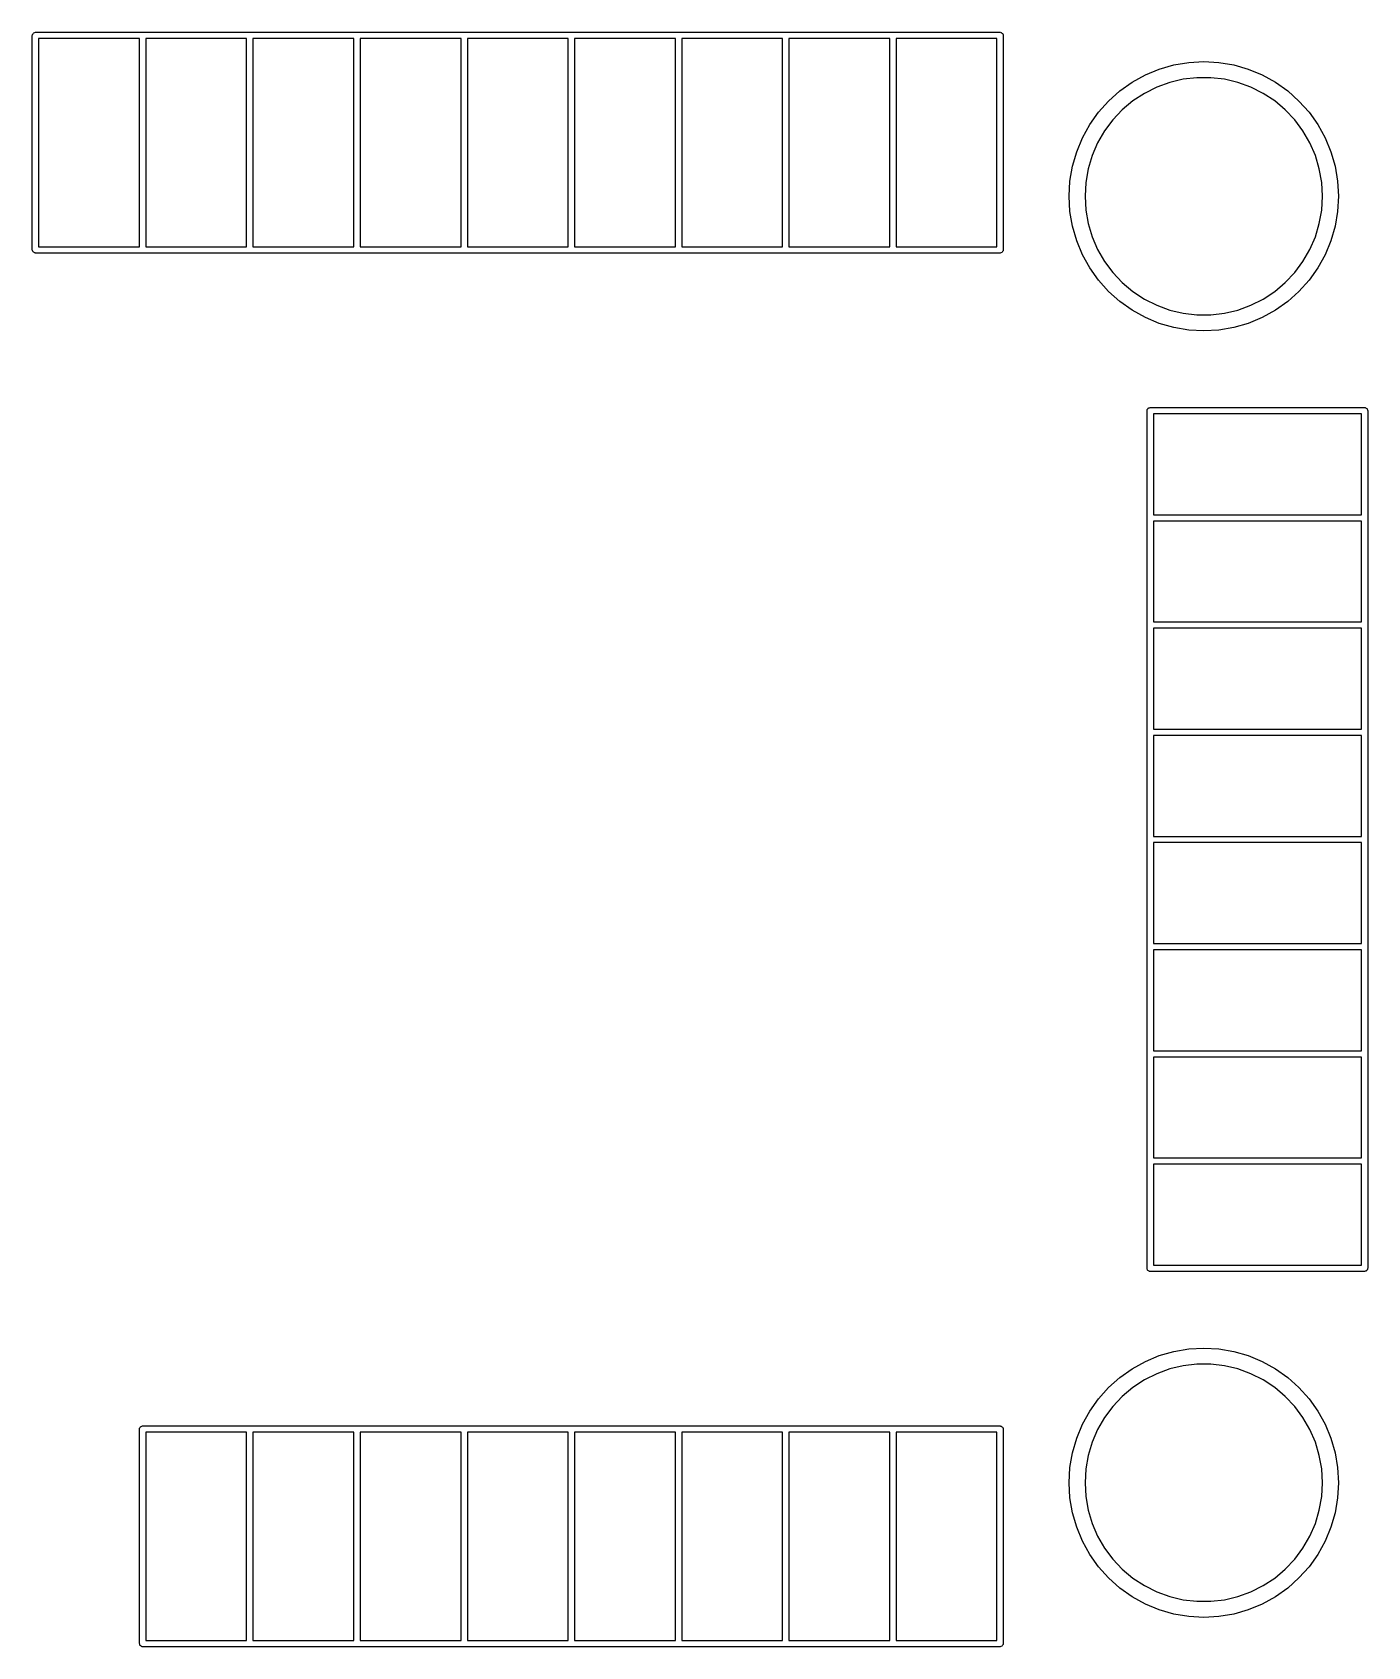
# Model space of a CAD drawing. Extents: x 6.24 to 8.54, y -5.54 to -4.03.
# Drawn here: x 7.297 to 8.543, y -5.543 to -4.037 of the extents above; entities that cross this region are included whole.
import ezdxf

# ---------------------------------------------------------------- set-up
doc = ezdxf.new("R2010")
doc.units = 0
doc.header["$MEASUREMENT"] = 0
doc.layers.add('BLACK', color=7, linetype='CONTINUOUS')

msp = doc.modelspace()

# ---------------------------------------------------------------- linework, layer by layer
at = {"layer": 'BLACK', "linetype": 'CONTINUOUS'}
for p, q in [((7.29705, -4.04), (7.29711, -4.03962)), ((7.29705, -4.24), (7.29705, -4.04)), ((7.29709, -4.03949), (7.29716, -4.03937)), ((7.29711, -4.03962), (7.29709, -4.03949)), ((7.29716, -4.03937), (7.29723, -4.03899)), ((7.29723, -4.03899), (7.29772, -4.0384)), ((7.29772, -4.0384), (7.2981, -4.03774)), ((7.2981, -4.03774), (7.29835, -4.03765)), ((7.29835, -4.03765), (7.29852, -4.03744)), ((7.29852, -4.03744), (7.29928, -4.03731)), ((7.29928, -4.03731), (7.3, -4.03705)), ((7.3, -4.03705), (7.4, -4.03705)), ((7.30295, -4.04295), (7.30295, -4.23705)), ((7.39705, -4.04295), (7.30295, -4.04295)), ((7.39705, -4.23705), (7.39705, -4.04295)), ((7.4, -4.03705), (7.5, -4.03705)), ((7.40295, -4.04295), (7.40295, -4.23705)), ((7.49705, -4.04295), (7.40295, -4.04295)), ((7.49705, -4.23705), (7.49705, -4.04295)), ((7.5, -4.03705), (7.6, -4.03705)), ((7.50295, -4.04295), (7.50295, -4.23705)), ((7.59705, -4.04295), (7.50295, -4.04295)), ((7.59705, -4.23705), (7.59705, -4.04295)), ((7.6, -4.03705), (7.7, -4.03705)), ((7.60295, -4.04295), (7.60295, -4.23705)), ((7.69705, -4.04295), (7.60295, -4.04295)), ((7.69705, -4.23705), (7.69705, -4.04295)), ((7.7, -4.03705), (7.8, -4.03705)), ((7.70295, -4.04295), (7.70295, -4.23705)), ((7.79705, -4.04295), (7.70295, -4.04295)), ((7.79705, -4.23705), (7.79705, -4.04295)), ((7.8, -4.03705), (7.9, -4.03705)), ((7.80295, -4.04295), (7.80295, -4.23705)), ((7.89705, -4.04295), (7.80295, -4.04295)), ((7.89705, -4.23705), (7.89705, -4.04295)), ((7.9, -4.03705), (8, -4.03705)), ((7.90295, -4.04295), (7.90295, -4.23705)), ((7.99705, -4.04295), (7.90295, -4.04295)), ((7.99705, -4.23705), (7.99705, -4.04295)), ((8, -4.03705), (8.1, -4.03705)), ((8.00295, -4.04295), (8.00295, -4.23705)), ((8.09705, -4.04295), (8.00295, -4.04295)), ((8.09705, -4.23705), (8.09705, -4.04295)), ((8.1, -4.03705), (8.2, -4.03705)), ((8.10295, -4.04295), (8.10295, -4.23705)), ((8.19705, -4.04295), (8.10295, -4.04295)), ((8.19705, -4.23705), (8.19705, -4.04295)), ((8.2, -4.03705), (8.20038, -4.03711)), ((8.20038, -4.03711), (8.20051, -4.03709)), ((8.20051, -4.03709), (8.20063, -4.03716)), ((8.20063, -4.03716), (8.20101, -4.03723)), ((8.20101, -4.03723), (8.2016, -4.03772)), ((8.2016, -4.03772), (8.20226, -4.0381)), ((8.20226, -4.0381), (8.20235, -4.03835)), ((8.20235, -4.03835), (8.20256, -4.03852)), ((8.20256, -4.03852), (8.20269, -4.03928)), ((8.20269, -4.03928), (8.20295, -4.04)), ((8.20295, -4.04), (8.20295, -4.24)), ((8.36205, -4.06755), (8.37594, -4.06519)), ((8.37594, -4.06519), (8.39, -4.0644)), ((8.39, -4.0644), (8.40406, -4.06519)), ((8.40406, -4.06519), (8.41795, -4.06755)), ((8.32318, -4.08365), (8.3355, -4.07684)), ((8.3355, -4.07684), (8.34852, -4.07145)), ((8.34852, -4.07145), (8.36205, -4.06755)), ((8.37076, -4.0809), (8.35823, -4.08387)), ((8.38356, -4.0794), (8.37076, -4.0809)), ((8.39644, -4.0794), (8.38356, -4.0794)), ((8.40924, -4.0809), (8.39644, -4.0794)), ((8.42177, -4.08387), (8.40924, -4.0809)), ((8.41795, -4.06755), (8.43148, -4.07145)), ((8.43148, -4.07145), (8.4445, -4.07684)), ((8.4445, -4.07684), (8.45682, -4.08365)), ((8.30119, -4.10119), (8.31169, -4.0918)), ((8.31169, -4.0918), (8.32318, -4.08365)), ((8.33461, -4.09406), (8.32384, -4.10113)), ((8.34612, -4.08827), (8.33461, -4.09406)), ((8.35823, -4.08387), (8.34612, -4.08827)), ((8.43388, -4.08827), (8.42177, -4.08387)), ((8.44539, -4.09406), (8.43388, -4.08827)), ((8.45616, -4.10113), (8.44539, -4.09406)), ((8.45682, -4.08365), (8.46831, -4.0918)), ((8.46831, -4.0918), (8.47881, -4.10119)), ((8.2918, -4.11169), (8.30119, -4.10119)), ((8.31397, -4.10942), (8.30513, -4.11879)), ((8.32384, -4.10113), (8.31397, -4.10942)), ((8.46603, -4.10942), (8.45616, -4.10113)), ((8.47487, -4.11879), (8.46603, -4.10942)), ((8.47881, -4.10119), (8.4882, -4.11169)), ((8.27684, -4.1355), (8.28365, -4.12318)), ((8.28365, -4.12318), (8.2918, -4.11169)), ((8.30513, -4.11879), (8.29744, -4.12912)), ((8.48256, -4.12912), (8.47487, -4.11879)), ((8.4882, -4.11169), (8.49635, -4.12318)), ((8.49635, -4.12318), (8.50316, -4.1355)), ((8.27145, -4.14852), (8.27684, -4.1355)), ((8.291, -4.14028), (8.28589, -4.15211)), ((8.29744, -4.12912), (8.291, -4.14028)), ((8.489, -4.14028), (8.48256, -4.12912)), ((8.49411, -4.15211), (8.489, -4.14028)), ((8.50316, -4.1355), (8.50855, -4.14852)), ((8.26755, -4.16205), (8.27145, -4.14852)), ((8.28589, -4.15211), (8.2822, -4.16445)), ((8.4978, -4.16445), (8.49411, -4.15211)), ((8.50855, -4.14852), (8.51245, -4.16205)), ((8.26519, -4.17594), (8.26755, -4.16205)), ((8.2822, -4.16445), (8.27996, -4.17714)), ((8.50004, -4.17714), (8.4978, -4.16445)), ((8.51245, -4.16205), (8.51481, -4.17594)), ((8.2644, -4.19), (8.26519, -4.17594)), ((8.27996, -4.17714), (8.27921, -4.19)), ((8.50079, -4.19), (8.50004, -4.17714)), ((8.51481, -4.17594), (8.5156, -4.19)), ((8.26519, -4.20406), (8.2644, -4.19)), ((8.27921, -4.19), (8.27996, -4.20286)), ((8.50004, -4.20286), (8.50079, -4.19)), ((8.5156, -4.19), (8.51481, -4.20406)), ((8.26755, -4.21795), (8.26519, -4.20406)), ((8.27996, -4.20286), (8.2822, -4.21555)), ((8.2822, -4.21555), (8.28589, -4.22789)), ((8.49411, -4.22789), (8.4978, -4.21555)), ((8.4978, -4.21555), (8.50004, -4.20286)), ((8.51481, -4.20406), (8.51245, -4.21795)), ((8.27145, -4.23148), (8.26755, -4.21795)), ((8.27684, -4.2445), (8.27145, -4.23148)), ((8.28589, -4.22789), (8.291, -4.23972)), ((8.489, -4.23972), (8.49411, -4.22789)), ((8.50855, -4.23148), (8.50316, -4.2445)), ((8.51245, -4.21795), (8.50855, -4.23148)), ((7.29731, -4.24072), (7.29705, -4.24)), ((7.29744, -4.24148), (7.29731, -4.24072)), ((7.29765, -4.24165), (7.29744, -4.24148)), ((7.29774, -4.2419), (7.29765, -4.24165)), ((7.2984, -4.24228), (7.29774, -4.2419)), ((7.29899, -4.24277), (7.2984, -4.24228)), ((7.29937, -4.24284), (7.29899, -4.24277)), ((7.29949, -4.24291), (7.29937, -4.24284)), ((7.29962, -4.24289), (7.29949, -4.24291)), ((7.3, -4.24295), (7.29962, -4.24289)), ((7.4, -4.24295), (7.3, -4.24295)), ((7.30295, -4.23705), (7.39705, -4.23705)), ((7.5, -4.24295), (7.4, -4.24295)), ((7.40295, -4.23705), (7.49705, -4.23705)), ((7.6, -4.24295), (7.5, -4.24295)), ((7.50295, -4.23705), (7.59705, -4.23705)), ((7.7, -4.24295), (7.6, -4.24295)), ((7.60295, -4.23705), (7.69705, -4.23705)), ((7.8, -4.24295), (7.7, -4.24295)), ((7.70295, -4.23705), (7.79705, -4.23705)), ((7.9, -4.24295), (7.8, -4.24295)), ((7.80295, -4.23705), (7.89705, -4.23705)), ((8, -4.24295), (7.9, -4.24295)), ((7.90295, -4.23705), (7.99705, -4.23705)), ((8.1, -4.24295), (8, -4.24295)), ((8.00295, -4.23705), (8.09705, -4.23705)), ((8.2, -4.24295), (8.1, -4.24295)), ((8.10295, -4.23705), (8.19705, -4.23705)), ((8.20072, -4.24269), (8.2, -4.24295)), ((8.20148, -4.24256), (8.20072, -4.24269)), ((8.20165, -4.24235), (8.20148, -4.24256)), ((8.2019, -4.24226), (8.20165, -4.24235)), ((8.20228, -4.2416), (8.2019, -4.24226)), ((8.20277, -4.24101), (8.20228, -4.2416)), ((8.20284, -4.24063), (8.20277, -4.24101)), ((8.20291, -4.24051), (8.20284, -4.24063)), ((8.20295, -4.24), (8.20289, -4.24038)), ((8.20289, -4.24038), (8.20291, -4.24051)), ((8.28365, -4.25682), (8.27684, -4.2445)), ((8.291, -4.23972), (8.29744, -4.25088)), ((8.48256, -4.25088), (8.489, -4.23972)), ((8.50316, -4.2445), (8.49635, -4.25682)), ((8.2918, -4.26831), (8.28365, -4.25682)), ((8.29744, -4.25088), (8.30513, -4.26121)), ((8.30513, -4.26121), (8.31397, -4.27058)), ((8.46603, -4.27058), (8.47487, -4.26121)), ((8.47487, -4.26121), (8.48256, -4.25088)), ((8.49635, -4.25682), (8.4882, -4.26831)), ((8.30119, -4.27881), (8.2918, -4.26831)), ((8.31397, -4.27058), (8.32384, -4.27887)), ((8.45616, -4.27887), (8.46603, -4.27058)), ((8.4882, -4.26831), (8.47881, -4.27881)), ((8.31169, -4.2882), (8.30119, -4.27881)), ((8.32318, -4.29635), (8.31169, -4.2882)), ((8.32384, -4.27887), (8.33461, -4.28594)), ((8.33461, -4.28594), (8.34612, -4.29173)), ((8.34612, -4.29173), (8.35823, -4.29613)), ((8.42177, -4.29613), (8.43388, -4.29173)), ((8.43388, -4.29173), (8.44539, -4.28594)), ((8.44539, -4.28594), (8.45616, -4.27887)), ((8.46831, -4.2882), (8.45682, -4.29635)), ((8.47881, -4.27881), (8.46831, -4.2882)), ((8.3355, -4.30316), (8.32318, -4.29635)), ((8.34852, -4.30855), (8.3355, -4.30316)), ((8.35823, -4.29613), (8.37076, -4.2991)), ((8.37076, -4.2991), (8.38356, -4.3006)), ((8.38356, -4.3006), (8.39644, -4.3006)), ((8.39644, -4.3006), (8.40924, -4.2991)), ((8.40924, -4.2991), (8.42177, -4.29613)), ((8.4445, -4.30316), (8.43148, -4.30855)), ((8.45682, -4.29635), (8.4445, -4.30316)), ((8.36205, -4.31245), (8.34852, -4.30855)), ((8.37594, -4.31481), (8.36205, -4.31245)), ((8.39, -4.3156), (8.37594, -4.31481)), ((8.40406, -4.31481), (8.39, -4.3156)), ((8.41795, -4.31245), (8.40406, -4.31481)), ((8.43148, -4.30855), (8.41795, -4.31245)), ((8.33705, -4.39), (8.33711, -4.38962)), ((8.33705, -4.49), (8.33705, -4.39)), ((8.33709, -4.38949), (8.33716, -4.38937)), ((8.33711, -4.38962), (8.33709, -4.38949)), ((8.33716, -4.38937), (8.33723, -4.38899)), ((8.33723, -4.38899), (8.33772, -4.3884)), ((8.33772, -4.3884), (8.3381, -4.38774)), ((8.3381, -4.38774), (8.33835, -4.38765)), ((8.33835, -4.38765), (8.33852, -4.38744)), ((8.33852, -4.38744), (8.33928, -4.38731)), ((8.33928, -4.38731), (8.34, -4.38705)), ((8.34, -4.38705), (8.54, -4.38705)), ((8.34295, -4.39295), (8.34295, -4.48705)), ((8.53705, -4.39295), (8.34295, -4.39295)), ((8.53705, -4.48705), (8.53705, -4.39295)), ((8.54, -4.38705), (8.54038, -4.38711)), ((8.54038, -4.38711), (8.54051, -4.38709)), ((8.54051, -4.38709), (8.54063, -4.38716)), ((8.54063, -4.38716), (8.54101, -4.38723)), ((8.54101, -4.38723), (8.5416, -4.38772)), ((8.5416, -4.38772), (8.54226, -4.3881)), ((8.54226, -4.3881), (8.54235, -4.38835)), ((8.54235, -4.38835), (8.54256, -4.38852)), ((8.54256, -4.38852), (8.54269, -4.38928)), ((8.54269, -4.38928), (8.54295, -4.39)), ((8.54295, -4.39), (8.54295, -4.49)), ((8.34295, -4.48705), (8.53705, -4.48705)), ((8.33705, -4.59), (8.33705, -4.49)), ((8.33705, -4.49), (8.33705, -4.49)), ((8.34295, -4.49295), (8.34295, -4.58705)), ((8.53705, -4.49295), (8.34295, -4.49295)), ((8.53705, -4.58705), (8.53705, -4.49295)), ((8.54295, -4.49), (8.54295, -4.59)), ((8.33705, -4.69), (8.33705, -4.59)), ((8.33705, -4.59), (8.33705, -4.59)), ((8.34295, -4.58705), (8.53705, -4.58705)), ((8.34295, -4.59295), (8.34295, -4.68705)), ((8.53705, -4.59295), (8.34295, -4.59295)), ((8.53705, -4.68705), (8.53705, -4.59295)), ((8.54295, -4.59), (8.54295, -4.69)), ((8.33705, -4.79), (8.33705, -4.69)), ((8.33705, -4.69), (8.33705, -4.69)), ((8.34295, -4.68705), (8.53705, -4.68705)), ((8.34295, -4.69295), (8.34295, -4.78705)), ((8.53705, -4.69295), (8.34295, -4.69295)), ((8.53705, -4.78705), (8.53705, -4.69295)), ((8.54295, -4.69), (8.54295, -4.79)), ((8.34295, -4.78705), (8.53705, -4.78705)), ((8.33705, -4.89), (8.33705, -4.79)), ((8.33705, -4.79), (8.33705, -4.79)), ((8.34295, -4.79295), (8.34295, -4.88705)), ((8.53705, -4.79295), (8.34295, -4.79295)), ((8.53705, -4.88705), (8.53705, -4.79295)), ((8.54295, -4.79), (8.54295, -4.79)), ((8.54295, -4.79), (8.54295, -4.89)), ((8.33705, -4.99), (8.33705, -4.89)), ((8.33705, -4.89), (8.33705, -4.89)), ((8.34295, -4.88705), (8.53705, -4.88705)), ((8.34295, -4.89295), (8.34295, -4.98705)), ((8.53705, -4.89295), (8.34295, -4.89295)), ((8.53705, -4.98705), (8.53705, -4.89295)), ((8.54295, -4.89), (8.54295, -4.99)), ((8.33705, -5.09), (8.33705, -4.99)), ((8.33705, -4.99), (8.33705, -4.99)), ((8.34295, -4.98705), (8.53705, -4.98705)), ((8.34295, -4.99295), (8.34295, -5.08705)), ((8.53705, -4.99295), (8.34295, -4.99295)), ((8.53705, -5.08705), (8.53705, -4.99295)), ((8.54295, -4.99), (8.54295, -5.09)), ((8.34295, -5.08705), (8.53705, -5.08705)), ((8.33705, -5.19), (8.33705, -5.09)), ((8.33705, -5.09), (8.33705, -5.09)), ((8.34295, -5.09295), (8.34295, -5.18705)), ((8.53705, -5.09295), (8.34295, -5.09295)), ((8.53705, -5.18705), (8.53705, -5.09295)), ((8.54295, -5.09), (8.54295, -5.19)), ((8.33731, -5.19072), (8.33705, -5.19)), ((8.33744, -5.19148), (8.33731, -5.19072)), ((8.33765, -5.19165), (8.33744, -5.19148)), ((8.33774, -5.1919), (8.33765, -5.19165)), ((8.3384, -5.19228), (8.33774, -5.1919)), ((8.33899, -5.19277), (8.3384, -5.19228)), ((8.33937, -5.19284), (8.33899, -5.19277)), ((8.33949, -5.19291), (8.33937, -5.19284)), ((8.33962, -5.19289), (8.33949, -5.19291)), ((8.34, -5.19295), (8.33962, -5.19289)), ((8.54, -5.19295), (8.34, -5.19295)), ((8.34295, -5.18705), (8.53705, -5.18705)), ((8.54072, -5.19269), (8.54, -5.19295)), ((8.54148, -5.19256), (8.54072, -5.19269)), ((8.54165, -5.19235), (8.54148, -5.19256)), ((8.5419, -5.19226), (8.54165, -5.19235)), ((8.54228, -5.1916), (8.5419, -5.19226)), ((8.54277, -5.19101), (8.54228, -5.1916)), ((8.54284, -5.19063), (8.54277, -5.19101)), ((8.54291, -5.19051), (8.54284, -5.19063)), ((8.54295, -5.19), (8.54289, -5.19038)), ((8.54289, -5.19038), (8.54291, -5.19051)), ((8.34852, -5.27145), (8.36205, -5.26755)), ((8.36205, -5.26755), (8.37594, -5.26519)), ((8.37594, -5.26519), (8.39, -5.2644)), ((8.39, -5.2644), (8.40406, -5.26519)), ((8.40406, -5.26519), (8.41795, -5.26755)), ((8.41795, -5.26755), (8.43148, -5.27145)), ((8.31169, -5.2918), (8.32318, -5.28365)), ((8.32318, -5.28365), (8.3355, -5.27684)), ((8.3355, -5.27684), (8.34852, -5.27145)), ((8.35823, -5.28387), (8.34612, -5.28827)), ((8.37076, -5.2809), (8.35823, -5.28387)), ((8.38356, -5.2794), (8.37076, -5.2809)), ((8.39644, -5.2794), (8.38356, -5.2794)), ((8.40924, -5.2809), (8.39644, -5.2794)), ((8.42177, -5.28387), (8.40924, -5.2809)), ((8.43388, -5.28827), (8.42177, -5.28387)), ((8.43148, -5.27145), (8.4445, -5.27684)), ((8.4445, -5.27684), (8.45682, -5.28365)), ((8.45682, -5.28365), (8.46831, -5.2918)), ((8.30119, -5.30119), (8.31169, -5.2918)), ((8.33461, -5.29406), (8.32384, -5.30113)), ((8.34612, -5.28827), (8.33461, -5.29406)), ((8.44539, -5.29406), (8.43388, -5.28827)), ((8.45616, -5.30113), (8.44539, -5.29406)), ((8.46831, -5.2918), (8.47881, -5.30119)), ((8.28365, -5.32318), (8.2918, -5.31169)), ((8.2918, -5.31169), (8.30119, -5.30119)), ((8.31397, -5.30942), (8.30513, -5.31879)), ((8.32384, -5.30113), (8.31397, -5.30942)), ((8.46603, -5.30942), (8.45616, -5.30113)), ((8.47487, -5.31879), (8.46603, -5.30942)), ((8.47881, -5.30119), (8.4882, -5.31169)), ((8.4882, -5.31169), (8.49635, -5.32318)), ((8.27684, -5.3355), (8.28365, -5.32318)), ((8.29744, -5.32912), (8.291, -5.34028)), ((8.30513, -5.31879), (8.29744, -5.32912)), ((8.48256, -5.32912), (8.47487, -5.31879)), ((8.489, -5.34028), (8.48256, -5.32912)), ((8.49635, -5.32318), (8.50316, -5.3355)), ((7.39705, -5.34), (7.39711, -5.33962)), ((7.39705, -5.54), (7.39705, -5.34)), ((7.39709, -5.33949), (7.39716, -5.33937)), ((7.39711, -5.33962), (7.39709, -5.33949)), ((7.39716, -5.33937), (7.39723, -5.33899)), ((7.39723, -5.33899), (7.39772, -5.3384)), ((7.39772, -5.3384), (7.3981, -5.33774)), ((7.3981, -5.33774), (7.39835, -5.33765)), ((7.39835, -5.33765), (7.39852, -5.33744)), ((7.39852, -5.33744), (7.39928, -5.33731)), ((7.39928, -5.33731), (7.4, -5.33705)), ((7.4, -5.33705), (7.5, -5.33705)), ((7.40295, -5.34295), (7.40295, -5.53705)), ((7.49705, -5.34295), (7.40295, -5.34295)), ((7.49705, -5.53705), (7.49705, -5.34295)), ((7.5, -5.33705), (7.6, -5.33705)), ((7.50295, -5.34295), (7.50295, -5.53705)), ((7.59705, -5.34295), (7.50295, -5.34295)), ((7.59705, -5.53705), (7.59705, -5.34295)), ((7.6, -5.33705), (7.7, -5.33705)), ((7.60295, -5.34295), (7.60295, -5.53705)), ((7.69705, -5.34295), (7.60295, -5.34295)), ((7.69705, -5.53705), (7.69705, -5.34295)), ((7.7, -5.33705), (7.8, -5.33705)), ((7.70295, -5.34295), (7.70295, -5.53705)), ((7.79705, -5.34295), (7.70295, -5.34295)), ((7.79705, -5.53705), (7.79705, -5.34295)), ((7.8, -5.33705), (7.9, -5.33705)), ((7.80295, -5.34295), (7.80295, -5.53705)), ((7.89705, -5.34295), (7.80295, -5.34295)), ((7.89705, -5.53705), (7.89705, -5.34295)), ((7.9, -5.33705), (8, -5.33705)), ((7.90295, -5.34295), (7.90295, -5.53705)), ((7.99705, -5.34295), (7.90295, -5.34295)), ((7.99705, -5.53705), (7.99705, -5.34295)), ((8, -5.33705), (8.1, -5.33705)), ((8.00295, -5.34295), (8.00295, -5.53705)), ((8.09705, -5.34295), (8.00295, -5.34295)), ((8.09705, -5.53705), (8.09705, -5.34295)), ((8.1, -5.33705), (8.2, -5.33705)), ((8.10295, -5.34295), (8.10295, -5.53705)), ((8.19705, -5.34295), (8.10295, -5.34295)), ((8.19705, -5.53705), (8.19705, -5.34295)), ((8.2, -5.33705), (8.20038, -5.33711)), ((8.20038, -5.33711), (8.20051, -5.33709)), ((8.20051, -5.33709), (8.20063, -5.33716)), ((8.20063, -5.33716), (8.20101, -5.33723)), ((8.20101, -5.33723), (8.2016, -5.33772)), ((8.2016, -5.33772), (8.20226, -5.3381)), ((8.20226, -5.3381), (8.20235, -5.33835)), ((8.20235, -5.33835), (8.20256, -5.33852)), ((8.20256, -5.33852), (8.20269, -5.33928)), ((8.20269, -5.33928), (8.20295, -5.34)), ((8.20295, -5.34), (8.20295, -5.54)), ((8.27145, -5.34852), (8.27684, -5.3355)), ((8.291, -5.34028), (8.28589, -5.35211)), ((8.49411, -5.35211), (8.489, -5.34028)), ((8.50316, -5.3355), (8.50855, -5.34852)), ((8.26755, -5.36205), (8.27145, -5.34852)), ((8.28589, -5.35211), (8.2822, -5.36445)), ((8.4978, -5.36445), (8.49411, -5.35211)), ((8.50855, -5.34852), (8.51245, -5.36205)), ((8.2644, -5.39), (8.26519, -5.37594)), ((8.26519, -5.37594), (8.26755, -5.36205)), ((8.2822, -5.36445), (8.27996, -5.37714)), ((8.50004, -5.37714), (8.4978, -5.36445)), ((8.51245, -5.36205), (8.51481, -5.37594)), ((8.51481, -5.37594), (8.5156, -5.39)), ((8.26519, -5.40406), (8.2644, -5.39)), ((8.27996, -5.37714), (8.27921, -5.39)), ((8.27921, -5.39), (8.27996, -5.40286)), ((8.50079, -5.39), (8.50004, -5.37714)), ((8.50004, -5.40286), (8.50079, -5.39)), ((8.5156, -5.39), (8.51481, -5.40406)), ((8.26755, -5.41795), (8.26519, -5.40406)), ((8.27996, -5.40286), (8.2822, -5.41555)), ((8.4978, -5.41555), (8.50004, -5.40286)), ((8.51481, -5.40406), (8.51245, -5.41795)), ((8.27145, -5.43148), (8.26755, -5.41795)), ((8.2822, -5.41555), (8.28589, -5.42789)), ((8.49411, -5.42789), (8.4978, -5.41555)), ((8.51245, -5.41795), (8.50855, -5.43148)), ((8.27684, -5.4445), (8.27145, -5.43148)), ((8.28589, -5.42789), (8.291, -5.43972)), ((8.489, -5.43972), (8.49411, -5.42789)), ((8.50855, -5.43148), (8.50316, -5.4445)), ((8.28365, -5.45682), (8.27684, -5.4445)), ((8.291, -5.43972), (8.29744, -5.45088)), ((8.29744, -5.45088), (8.30513, -5.46121)), ((8.47487, -5.46121), (8.48256, -5.45088)), ((8.48256, -5.45088), (8.489, -5.43972)), ((8.50316, -5.4445), (8.49635, -5.45682)), ((8.2918, -5.46831), (8.28365, -5.45682)), ((8.30513, -5.46121), (8.31397, -5.47058)), ((8.46603, -5.47058), (8.47487, -5.46121)), ((8.49635, -5.45682), (8.4882, -5.46831)), ((8.30119, -5.47881), (8.2918, -5.46831)), ((8.31169, -5.4882), (8.30119, -5.47881)), ((8.31397, -5.47058), (8.32384, -5.47887)), ((8.32384, -5.47887), (8.33461, -5.48594)), ((8.44539, -5.48594), (8.45616, -5.47887)), ((8.45616, -5.47887), (8.46603, -5.47058)), ((8.47881, -5.47881), (8.46831, -5.4882)), ((8.4882, -5.46831), (8.47881, -5.47881)), ((8.32318, -5.49635), (8.31169, -5.4882)), ((8.3355, -5.50316), (8.32318, -5.49635)), ((8.33461, -5.48594), (8.34612, -5.49173)), ((8.34612, -5.49173), (8.35823, -5.49613)), ((8.35823, -5.49613), (8.37076, -5.4991)), ((8.40924, -5.4991), (8.42177, -5.49613)), ((8.42177, -5.49613), (8.43388, -5.49173)), ((8.43388, -5.49173), (8.44539, -5.48594)), ((8.45682, -5.49635), (8.4445, -5.50316)), ((8.46831, -5.4882), (8.45682, -5.49635)), ((8.34852, -5.50855), (8.3355, -5.50316)), ((8.36205, -5.51245), (8.34852, -5.50855)), ((8.37076, -5.4991), (8.38356, -5.5006)), ((8.38356, -5.5006), (8.39644, -5.5006)), ((8.39644, -5.5006), (8.40924, -5.4991)), ((8.43148, -5.50855), (8.41795, -5.51245)), ((8.4445, -5.50316), (8.43148, -5.50855)), ((8.37594, -5.51481), (8.36205, -5.51245)), ((8.39, -5.5156), (8.37594, -5.51481)), ((8.40406, -5.51481), (8.39, -5.5156)), ((8.41795, -5.51245), (8.40406, -5.51481)), ((7.39731, -5.54072), (7.39705, -5.54)), ((7.39744, -5.54148), (7.39731, -5.54072)), ((7.39765, -5.54165), (7.39744, -5.54148)), ((7.39774, -5.5419), (7.39765, -5.54165)), ((7.40295, -5.53705), (7.49705, -5.53705)), ((7.50295, -5.53705), (7.59705, -5.53705)), ((7.60295, -5.53705), (7.69705, -5.53705)), ((7.70295, -5.53705), (7.79705, -5.53705)), ((7.80295, -5.53705), (7.89705, -5.53705)), ((7.90295, -5.53705), (7.99705, -5.53705)), ((8.00295, -5.53705), (8.09705, -5.53705)), ((8.10295, -5.53705), (8.19705, -5.53705)), ((8.20228, -5.5416), (8.2019, -5.54226)), ((8.20277, -5.54101), (8.20228, -5.5416)), ((8.20284, -5.54063), (8.20277, -5.54101)), ((8.20291, -5.54051), (8.20284, -5.54063)), ((8.20295, -5.54), (8.20289, -5.54038)), ((8.20289, -5.54038), (8.20291, -5.54051)), ((7.3984, -5.54228), (7.39774, -5.5419)), ((7.39899, -5.54277), (7.3984, -5.54228)), ((7.39937, -5.54284), (7.39899, -5.54277)), ((7.39949, -5.54291), (7.39937, -5.54284)), ((7.39962, -5.54289), (7.39949, -5.54291)), ((7.4, -5.54295), (7.39962, -5.54289)), ((7.5, -5.54295), (7.4, -5.54295)), ((7.6, -5.54295), (7.5, -5.54295)), ((7.7, -5.54295), (7.6, -5.54295)), ((7.8, -5.54295), (7.7, -5.54295)), ((7.9, -5.54295), (7.8, -5.54295)), ((8, -5.54295), (7.9, -5.54295)), ((8.1, -5.54295), (8, -5.54295)), ((8.2, -5.54295), (8.1, -5.54295)), ((8.20072, -5.54269), (8.2, -5.54295)), ((8.20148, -5.54256), (8.20072, -5.54269)), ((8.20165, -5.54235), (8.20148, -5.54256)), ((8.2019, -5.54226), (8.20165, -5.54235))]:
    msp.add_line(p, q, dxfattribs=at)

doc.saveas('drawing.dxf')
